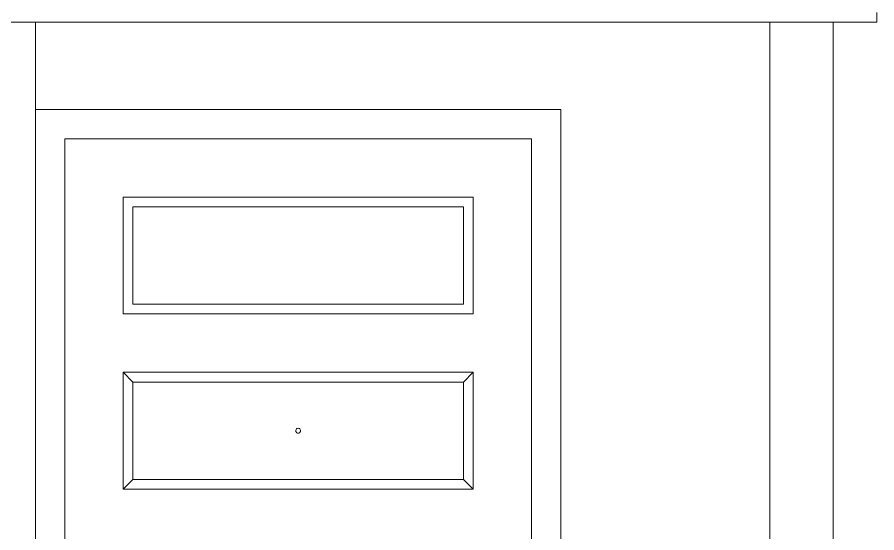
# Model space of a CAD drawing. Header units: metres. Extents: x 12.2 to 77.2, y 18.8 to 35.5.
# Drawn here: x 54.689 to 56.935, y 30.855 to 32.201 of the extents above; entities that cross this region are included whole.
import ezdxf

# ---------------------------------------------------------------- set-up
doc = ezdxf.new("R2010")
doc.units = ezdxf.units.M
doc.layers.add('0inne_gulv', color=7, linetype='Continuous', lineweight=13)

# ---------------------------------------------------------------- blocks, each defined once
blk = doc.blocks.new('One bedroom house fr')
for p, q in [((1.9365, -0.2775), (1.9365, -0.2521)), ((-0.2606, -0.2775), (-0.413, -0.2775)), ((-0.2606, -0.2775), (1.6571, -0.2775)), ((-0.2606, -0.2775), (-0.2606, -0.5061)), ((1.6571, -1.8287), (1.6571, -0.2775)), ((1.8222, -0.2775), (1.6571, -0.2775)), ((1.8222, -1.9177), (1.8222, -0.2775)), ((1.9365, -0.2775), (1.8222, -0.2775)), ((-0.2606, -0.5061), (1.111, -0.5061)), ((-0.2606, -0.5061), (-0.2606, -3.0207)), ((1.111, -0.5061), (1.111, -1.9631)), ((-0.1844, -0.5823), (-0.1844, -3.0207)), ((1.0348, -0.5823), (-0.1844, -0.5823)), ((1.0348, -1.8015), (1.0348, -0.5823)), ((-0.032, -0.7347), (-0.032, -1.0395)), ((-0.032, -0.7347), (0.8824, -0.7347)), ((0.8824, -0.7347), (0.8824, -1.0395)), ((-0.0066, -0.7601), (0.857, -0.7601)), ((-0.0066, -0.7601), (-0.0066, -1.0141)), ((0.857, -0.7601), (0.857, -1.0141)), ((-0.0066, -1.0141), (0.857, -1.0141)), ((0.8824, -1.0395), (-0.032, -1.0395)), ((-0.032, -1.1919), (-0.032, -1.4967)), ((-0.0066, -1.2173), (-0.032, -1.1919)), ((0.8824, -1.1919), (-0.032, -1.1919)), ((0.857, -1.2173), (0.8824, -1.1919)), ((0.8824, -1.1919), (0.8824, -1.4967)), ((-0.0066, -1.2173), (0.857, -1.2173)), ((-0.0066, -1.2173), (-0.0066, -1.4713)), ((0.857, -1.2173), (0.857, -1.4713)), ((0.4188, -1.3443), (0.419, -1.3427)), ((0.419, -1.346), (0.4188, -1.3443)), ((0.419, -1.3427), (0.4197, -1.3411)), ((0.4197, -1.3475), (0.419, -1.346)), ((0.4197, -1.3411), (0.4207, -1.3398)), ((0.4207, -1.3398), (0.422, -1.3388)), ((0.422, -1.3388), (0.4235, -1.3382)), ((0.4235, -1.3382), (0.4252, -1.338)), ((0.4252, -1.338), (0.4268, -1.3382)), ((0.4268, -1.3382), (0.4284, -1.3388)), ((0.4284, -1.3388), (0.4297, -1.3398)), ((0.4297, -1.3398), (0.4307, -1.3411)), ((0.4307, -1.3411), (0.4313, -1.3427)), ((0.4313, -1.346), (0.4307, -1.3475)), ((0.4313, -1.3427), (0.4315, -1.3443)), ((0.4315, -1.3443), (0.4313, -1.346)), ((0.4207, -1.3488), (0.4197, -1.3475)), ((0.422, -1.3498), (0.4207, -1.3488)), ((0.4235, -1.3504), (0.422, -1.3498)), ((0.4252, -1.3507), (0.4235, -1.3504)), ((0.4268, -1.3504), (0.4252, -1.3507)), ((0.4284, -1.3498), (0.4268, -1.3504)), ((0.4297, -1.3488), (0.4284, -1.3498)), ((0.4307, -1.3475), (0.4297, -1.3488)), ((-0.0066, -1.4713), (-0.032, -1.4967)), ((-0.0066, -1.4713), (0.857, -1.4713)), ((0.857, -1.4713), (0.8824, -1.4967)), ((-0.032, -1.4967), (0.8824, -1.4967))]:
    blk.add_line(p, q)

msp = doc.modelspace()

# ---------------------------------------------------------------- block references
at = {"layer": '0inne_gulv'}
msp.add_blockref('One bedroom house fr', (54.9981, 32.4662), dxfattribs=at)

doc.saveas('drawing.dxf')
